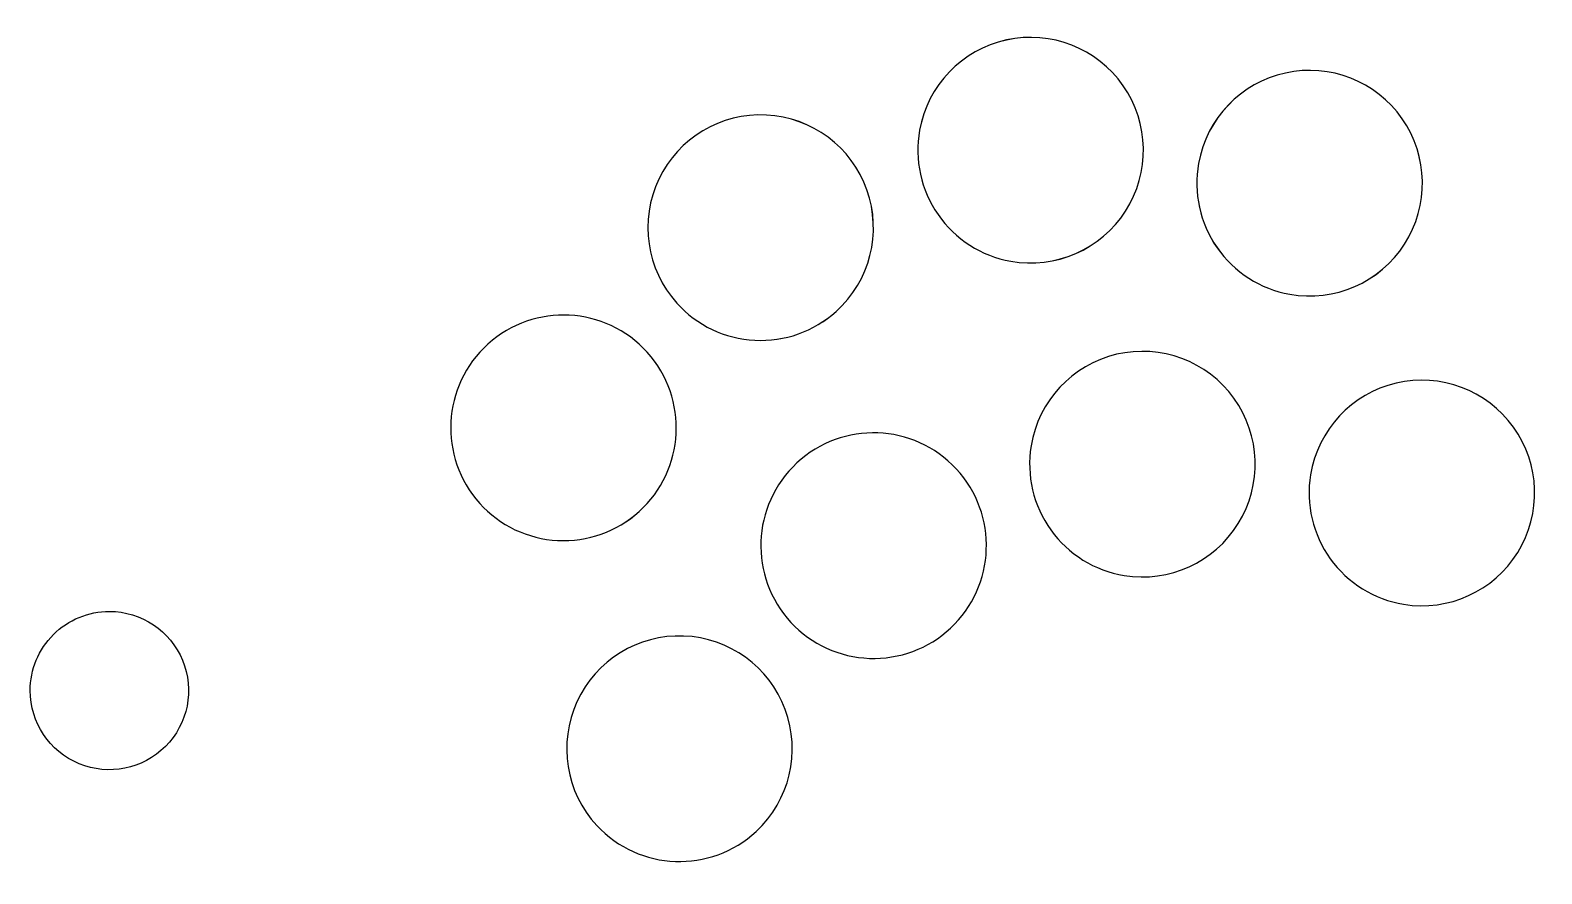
# Model space of a CAD drawing. Extents: x -4225 to 1232, y -4254 to 5532.
# Drawn here: x 468 to 1189, y 196 to 599 of the extents above; entities that cross this region are included whole.
import ezdxf

# ---------------------------------------------------------------- set-up
doc = ezdxf.new("R2010")
doc.units = 0
doc.layers.add('Layer_1', color=7, linetype='CONTINUOUS')

msp = doc.modelspace()

# ---------------------------------------------------------------- linework, layer by layer
at = {"layer": 'Layer_1', "color": 7}
for points in [[(935.835491, 488.819946)], [(935.836864, 488.813249)], [(1069.065637, 473.056093)], [(1069.066897, 473.048443)], [(852.470769, 464.843347)], [(852.471648, 464.838884)], [(758.32787, 369.261269)], [(758.328249, 369.257299)], [(990.01093, 338.777669)], [(1123.461839, 325.006833)], [(505.417739, 321.611387)], [(505.417739, 321.611387)], [(907.0129, 313.563205)], [(814.30945, 216.584768)]]:
    msp.add_lwpolyline(points, close=True, dxfattribs=at)
for points in [[(989.521154, 572.614357), (977.072396, 590.490465), (955.081116, 599.107425), (933.801813, 594.447163)], [(989.523126, 572.607276), (977.074496, 590.483473), (955.083278, 599.100591), (933.803941, 594.440481)], [(933.801813, 594.447163), (912.522509, 589.786901), (896.145778, 572.767175), (892.308062, 551.324257)], [(933.803941, 594.440481), (912.524604, 589.780371), (896.147751, 572.760762), (892.309881, 551.317872)], [(1067.031958, 578.68331), (1045.752655, 574.023047), (1029.375923, 557.003321), (1025.538207, 535.560404)], [(1067.033974, 578.675674), (1045.754637, 574.015564), (1029.377783, 556.995955), (1025.539914, 535.553065)], [(1122.751299, 556.850504), (1110.302542, 574.726612), (1088.311261, 583.343572), (1067.031958, 578.68331)], [(1122.753159, 556.84247), (1110.304529, 574.718666), (1088.31331, 583.335784), (1067.033974, 578.675674)], [(990.67314, 512.781345), (1002.424577, 531.123388), (1001.969912, 554.73825), (989.521154, 572.614357)], [(990.674684, 512.774256), (1002.426252, 531.116215), (1001.971756, 554.73108), (989.523126, 572.607276)], [(819.193488, 558.631813), (797.439008, 559.758477), (777.147927, 547.66962), (767.781946, 528.002257)], [(819.194858, 558.627523), (797.440384, 559.754302), (777.14924, 547.665551), (767.783155, 527.998237)], [(867.165853, 522.855164), (859.881676, 543.384839), (840.947969, 557.505148), (819.193488, 558.631813)], [(867.167036, 522.850624), (859.882966, 543.380337), (840.949333, 557.500745), (819.194858, 558.627523)], [(1123.903286, 497.017492), (1135.654722, 515.359535), (1135.200057, 538.974396), (1122.751299, 556.850504)], [(1123.904717, 497.00945), (1135.656285, 515.351408), (1135.201788, 538.966273), (1122.753159, 556.84247)], [(892.308062, 551.324257), (889.791571, 537.263574), (892.963733, 522.779108), (901.12671, 511.057276)], [(892.309881, 551.317872), (889.79329, 537.257207), (892.965349, 522.772718), (901.128242, 511.050827)], [(1025.538207, 535.560404), (1023.021716, 521.499721), (1026.193879, 507.015254), (1034.356855, 495.293422)], [(1025.539914, 535.553065), (1023.023323, 521.4924), (1026.195382, 507.007911), (1034.358274, 495.286021)], [(767.781946, 528.002257), (758.415964, 508.334894), (761.819551, 484.962175), (776.405619, 468.782762)], [(767.783155, 527.998237), (758.41707, 508.330923), (761.820535, 484.958186), (776.406519, 468.778696)], [(852.470769, 464.843347), (868.650182, 479.429416), (874.45003, 502.325489), (867.165853, 522.855164)], [(852.471648, 464.838884), (868.651137, 479.424867), (874.451105, 502.32091), (867.167036, 522.850624)], [(935.835491, 488.819946), (957.278409, 484.98223), (978.921704, 494.439303), (990.67314, 512.781345)], [(935.836864, 488.813249), (957.279754, 484.97538), (978.923117, 494.432298), (990.674684, 512.774256)], [(901.12671, 511.057276), (909.289686, 499.335444), (921.774808, 491.336437), (935.835491, 488.819946)], [(901.128242, 511.050827), (909.291134, 499.328937), (921.776199, 491.329841), (935.836864, 488.813249)], [(1034.356855, 495.293422), (1042.519832, 483.57159), (1055.004954, 475.572584), (1069.065637, 473.056093)], [(1034.358274, 495.286021), (1042.521167, 483.56413), (1055.006232, 475.565034), (1069.066897, 473.048443)], [(1069.065637, 473.056093), (1090.508555, 469.218377), (1112.151849, 478.675449), (1123.903286, 497.017492)], [(1069.066897, 473.048443), (1090.509787, 469.210573), (1112.153149, 478.667491), (1123.904717, 497.00945)], [(762.267285, 445.326419), (742.350313, 467.419069), (708.294786, 469.182805), (686.202135, 449.265833)], [(762.268062, 445.322428), (742.351205, 467.415182), (708.295687, 469.179097), (686.202932, 449.262241)], [(776.405619, 468.782762), (785.970086, 458.173497), (799.357332, 451.79823), (813.622315, 451.059446)], [(776.406519, 468.778696), (785.97093, 458.169382), (799.358143, 451.794044), (813.623121, 451.055186)], [(813.622315, 451.059446), (827.887297, 450.320663), (841.861504, 455.27888), (852.470769, 464.843347)], [(813.623121, 451.055186), (827.8881, 450.316328), (841.862333, 455.274472), (852.471648, 464.838884)], [(686.202135, 449.265833), (664.109485, 429.348862), (662.345749, 395.293334), (682.262721, 373.200684)], [(686.202932, 449.262241), (664.110178, 429.345384), (662.346263, 395.289866), (682.26312, 373.197111)], [(1042.438211, 423.365102), (1029.723669, 441.053155), (1007.606057, 449.340473), (986.398782, 444.362692)], [(758.32787, 369.261269), (780.420521, 389.178241), (782.184257, 423.233769), (762.267285, 445.326419)], [(758.328249, 369.257299), (780.421003, 389.174155), (782.184918, 423.229673), (762.268062, 445.322428)], [(986.398782, 444.362692), (965.191507, 439.384912), (949.07098, 422.122322), (945.554177, 400.624441)], [(1175.88912, 409.594266), (1163.174578, 427.282318), (1141.056966, 435.569636), (1119.849691, 430.591856)], [(1119.849691, 430.591856), (1098.642417, 425.614075), (1082.521889, 408.351485), (1079.005086, 386.853604)], [(1044.484328, 363.555991), (1055.960313, 382.071621), (1055.152753, 405.67705), (1042.438211, 423.365102)], [(909.814466, 389.678757), (889.569368, 411.471117), (855.491275, 412.725421), (833.698914, 392.480323)], [(1177.935237, 349.785154), (1189.411223, 368.300784), (1188.603662, 391.906213), (1175.88912, 409.594266)], [(945.554177, 400.624441), (943.248117, 386.527717), (946.636409, 372.09228), (954.973668, 360.49376)], [(833.698914, 392.480323), (811.906554, 372.235225), (810.65225, 338.157132), (830.897348, 316.364771)], [(907.0129, 313.563205), (928.80526, 333.808303), (930.059564, 367.886396), (909.814466, 389.678757)], [(1079.005086, 386.853604), (1076.699026, 372.756881), (1080.087318, 358.321443), (1088.424577, 346.722924)], [(682.262721, 373.200684), (691.827188, 362.591419), (705.214433, 356.216152), (719.479416, 355.477368)], [(682.26312, 373.197111), (691.827531, 362.587796), (705.214743, 356.212459), (719.479722, 355.473601)], [(719.479416, 355.477368), (733.744399, 354.738585), (747.718606, 359.696802), (758.32787, 369.261269)], [(719.479722, 355.473601), (733.744701, 354.734743), (747.718934, 359.692887), (758.328249, 369.257299)], [(990.01093, 338.777669), (1011.508811, 335.260866), (1033.008343, 345.040361), (1044.484328, 363.555991)], [(954.973668, 360.49376), (963.310926, 348.895241), (975.914206, 341.083729), (990.01093, 338.777669)], [(1088.424577, 346.722924), (1096.761835, 335.124404), (1109.365115, 327.312893), (1123.461839, 325.006833)], [(1123.461839, 325.006833), (1144.95972, 321.490029), (1166.459252, 331.269524), (1177.935237, 349.785154)], [(478.692443, 310.541407), (485.780432, 317.629397), (495.393808, 321.611387), (505.417739, 321.611387)], [(478.692443, 310.541407), (485.780432, 317.629397), (495.393808, 321.611387), (505.417739, 321.611387)], [(505.417739, 321.611387), (520.704501, 321.611387), (534.48603, 312.402864), (540.33602, 298.279738)], [(505.417739, 321.611387), (520.704501, 321.611387), (534.48603, 312.402864), (540.33602, 298.279738)], [(467.622463, 283.816112), (467.622463, 293.840042), (471.604454, 303.453418), (478.692443, 310.541407)], [(467.622463, 283.816112), (467.622463, 293.840042), (471.604454, 303.453418), (478.692443, 310.541407)], [(779.633464, 309.86515), (757.864568, 310.666392), (737.756522, 298.275473), (728.685675, 278.470258)], [(830.897348, 316.364771), (840.619387, 305.899711), (854.100466, 299.725337), (868.374901, 299.199941)], [(868.374901, 299.199941), (882.649336, 298.674546), (896.547839, 303.841166), (907.0129, 313.563205)], [(828.135436, 274.809836), (820.545092, 295.228294), (801.402359, 309.063907), (779.633464, 309.86515)], [(540.33602, 298.279738), (546.186011, 284.156611), (542.952407, 267.900189), (532.143034, 257.090816)], [(540.33602, 298.279738), (546.186011, 284.156611), (542.952407, 267.900189), (532.143034, 257.090816)], [(490.954113, 248.89783), (476.830986, 254.747821), (467.622463, 268.52935), (467.622463, 283.816112)], [(490.954113, 248.89783), (476.830986, 254.747821), (467.622463, 268.52935), (467.622463, 283.816112)], [(728.685675, 278.470258), (719.614828, 258.665044), (723.367529, 235.345832), (738.193898, 219.386334)], [(814.30945, 216.584768), (830.268947, 231.411138), (835.72578, 254.391377), (828.135436, 274.809836)], [(532.143034, 257.090816), (521.333661, 246.281443), (505.077239, 243.04784), (490.954113, 248.89783)], [(532.143034, 257.090816), (521.333661, 246.281443), (505.077239, 243.04784), (490.954113, 248.89783)], [(738.193898, 219.386334), (758.438996, 197.593974), (792.51709, 196.33967), (814.30945, 216.584768)]]:
    msp.add_open_spline(points, degree=3, dxfattribs=at)

doc.saveas('drawing.dxf')
